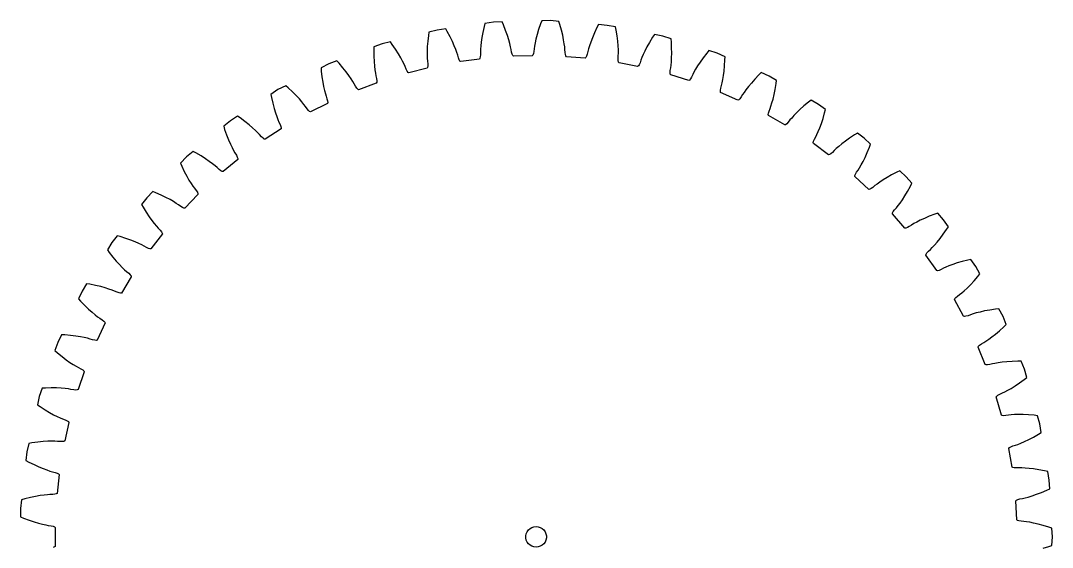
# Model space of a CAD drawing. Header units: metres. Extents: x -75 to 75, y -75 to 75.
# Drawn here: x -75 to 75.1, y -1.5 to 75.1 of the extents above; entities that cross this region are included whole.
import ezdxf

# ---------------------------------------------------------------- set-up
doc = ezdxf.new("R2010")
doc.units = ezdxf.units.M

msp = doc.modelspace()

# ---------------------------------------------------------------- linework, layer by layer
for p, q in [((2.07, 75.09), (0.82, 75.06)), ((3.32, 74.99), (2.07, 75.09)), ((-14.4, 73.73), (-15.61, 73.42)), ((-13.16, 73.9), (-14.4, 73.73)), ((-12.92, 73.49), (-13.16, 73.9)), ((-7.56, 74.23), (-7.75, 73.39)), ((-7.44, 74.69), (-7.56, 74.23)), ((-6.2, 74.86), (-7.44, 74.69)), ((-4.95, 74.9), (-6.2, 74.86)), ((-4.76, 74.47), (-4.95, 74.9)), ((-4.44, 73.67), (-4.76, 74.47)), ((-4.18, 72.95), (-4.44, 73.67)), ((0.37, 73.8), (0.15, 73.07)), ((0.65, 74.62), (0.37, 73.8)), ((0.82, 75.06), (0.65, 74.62)), ((3.46, 74.54), (3.32, 74.99)), ((3.69, 73.71), (3.46, 74.54)), ((3.87, 72.97), (3.69, 73.71)), ((8.86, 74.09), (8.49, 73.31)), ((9.07, 74.51), (8.86, 74.09)), ((10.32, 74.41), (9.07, 74.51)), ((11.55, 74.17), (10.32, 74.41)), ((11.64, 73.71), (11.55, 74.17)), ((11.78, 72.86), (11.64, 73.71)), ((-15.77, 72.1), (-15.83, 71.33)), ((-15.68, 72.95), (-15.77, 72.1)), ((-15.61, 73.42), (-15.68, 72.95)), ((-12.52, 72.73), (-12.92, 73.49)), ((-12.18, 72.05), (-12.52, 72.73)), ((-7.89, 72.64), (-7.98, 71.98)), ((-7.75, 73.39), (-7.89, 72.64)), ((-3.97, 72.31), (-4.18, 72.95)), ((-3.82, 71.76), (-3.97, 72.31)), ((-0.02, 72.42), (-0.14, 71.86)), ((0.15, 73.07), (-0.02, 72.42)), ((4, 72.31), (3.87, 72.97)), ((4.1, 71.74), (4, 72.31)), ((8.19, 72.61), (7.95, 71.98)), ((8.49, 73.31), (8.19, 72.61)), ((11.88, 72.1), (11.78, 72.86)), ((11.93, 71.43), (11.88, 72.1)), ((16.95, 72.67), (16.5, 71.93)), ((17.21, 73.06), (16.95, 72.67)), ((18.44, 72.82), (17.21, 73.06)), ((19.64, 72.45), (18.44, 72.82)), ((19.68, 71.98), (19.64, 72.45)), ((-23.6, 71.26), (-23.61, 70.78)), ((-23.61, 70.78), (-23.61, 69.92)), ((-22.42, 71.7), (-23.6, 71.26)), ((-21.21, 72), (-22.42, 71.7)), ((-20.93, 71.62), (-21.21, 72)), ((-20.44, 70.92), (-20.93, 71.62)), ((-20.03, 70.27), (-20.44, 70.92)), ((-15.83, 71.33), (-15.85, 70.66)), ((-15.85, 70.66), (-15.85, 70.09)), ((-11.9, 71.43), (-12.18, 72.05)), ((-11.69, 70.9), (-11.9, 71.43)), ((-11.53, 70.45), (-11.69, 70.9)), ((-8.08, 70.93), (-8.09, 70.54)), ((-8.04, 71.41), (-8.08, 70.93)), ((-7.98, 71.98), (-8.04, 71.41)), ((-3.71, 71.29), (-3.82, 71.76)), ((-3.63, 70.91), (-3.71, 71.29)), ((-3.56, 70.51), (-3.63, 70.91)), ((-0.32, 70.6), (-0.38, 70.3)), ((-0.28, 71), (-0.32, 70.6)), ((-0.23, 71.38), (-0.28, 71)), ((-0.14, 71.86), (-0.23, 71.38)), ((4.16, 71.26), (4.1, 71.74)), ((4.19, 70.88), (4.16, 71.26)), ((4.21, 70.48), (4.19, 70.88)), ((7.53, 70.6), (7.44, 70.21)), ((7.63, 70.98), (7.53, 70.6)), ((7.77, 71.44), (7.63, 70.98)), ((7.95, 71.98), (7.77, 71.44)), ((11.97, 70.85), (11.93, 71.43)), ((11.97, 70.37), (11.97, 70.85)), ((15.82, 70.67), (15.58, 70.15)), ((16.13, 71.27), (15.82, 70.67)), ((16.5, 71.93), (16.13, 71.27)), ((19.72, 71.12), (19.68, 71.98)), ((19.73, 70.35), (19.72, 71.12)), ((25.15, 70.73), (24.84, 70.36)), ((26.34, 70.35), (25.15, 70.73)), ((-29, 69.23), (-30.18, 68.79)), ((-28.68, 68.89), (-29, 69.23)), ((-23.61, 69.92), (-23.58, 69.16)), ((-23.58, 69.16), (-23.53, 68.49)), ((-19.69, 69.69), (-20.03, 70.27)), ((-19.42, 69.18), (-19.69, 69.69)), ((-19.21, 68.75), (-19.42, 69.18)), ((-15.85, 70.09), (-15.83, 69.61)), ((-15.83, 69.61), (-15.8, 69.22)), ((-15.8, 69.22), (-15.76, 68.82)), ((-11.41, 70.08), (-11.53, 70.45)), ((-11.3, 69.69), (-11.41, 70.08)), ((-11.19, 69.4), (-11.3, 69.69)), ((-11.08, 69.21), (-11.19, 69.4)), ((-10.97, 69.13), (-11.08, 69.21)), ((-8.25, 69.5), (-10.97, 69.13)), ((-8.17, 69.62), (-8.25, 69.5)), ((-8.12, 69.83), (-8.17, 69.62)), ((-8.09, 70.14), (-8.12, 69.83)), ((-8.09, 70.54), (-8.09, 70.14)), ((-3.49, 70.21), (-3.56, 70.51)), ((-3.4, 70.01), (-3.49, 70.21)), ((-3.3, 69.91), (-3.4, 70.01)), ((-0.55, 69.99), (-3.3, 69.91)), ((-0.46, 70.09), (-0.55, 69.99)), ((-0.38, 70.3), (-0.46, 70.09)), ((4.26, 70.17), (4.21, 70.48)), ((4.32, 69.96), (4.26, 70.17)), ((4.41, 69.85), (4.32, 69.96)), ((7.15, 69.63), (4.41, 69.85)), ((7.25, 69.72), (7.15, 69.63)), ((7.35, 69.91), (7.25, 69.72)), ((7.44, 70.21), (7.35, 69.91)), ((11.94, 69.59), (11.96, 69.99)), ((11.95, 69.28), (11.94, 69.59)), ((11.99, 69.06), (11.95, 69.28)), ((11.96, 69.99), (11.97, 70.37)), ((12.07, 68.94), (11.99, 69.06)), ((15.25, 69.35), (15.12, 68.96)), ((15.39, 69.71), (15.25, 69.35)), ((15.58, 70.15), (15.39, 69.71)), ((19.64, 68.63), (19.69, 69.11)), ((19.69, 69.11), (19.72, 69.68)), ((19.72, 69.68), (19.73, 70.35)), ((23.87, 69.06), (23.5, 68.5)), ((24.32, 69.68), (23.87, 69.06)), ((24.84, 70.36), (24.32, 69.68)), ((27.49, 69.85), (26.34, 70.35)), ((27.43, 68.52), (27.48, 69.38)), ((27.48, 69.38), (27.49, 69.85)), ((-30.18, 68.79), (-31.29, 68.23)), ((-31.29, 68.23), (-31.26, 67.76)), ((-31.26, 67.76), (-31.16, 66.9)), ((-28.12, 68.24), (-28.68, 68.89)), ((-27.64, 67.64), (-28.12, 68.24)), ((-27.24, 67.1), (-27.64, 67.64)), ((-23.53, 68.49), (-23.46, 67.92)), ((-23.46, 67.92), (-23.39, 67.44)), ((-19.05, 68.4), (-19.21, 68.75)), ((-18.9, 68.03), (-19.05, 68.4)), ((-18.76, 67.75), (-18.9, 68.03)), ((-18.63, 67.57), (-18.76, 67.75)), ((-18.51, 67.5), (-18.63, 67.57)), ((-15.85, 68.17), (-18.51, 67.5)), ((-15.78, 68.3), (-15.85, 68.17)), ((-15.75, 68.51), (-15.78, 68.3)), ((-15.76, 68.82), (-15.75, 68.51)), ((14.77, 68.42), (12.07, 68.94)), ((14.88, 68.5), (14.77, 68.42)), ((15, 68.68), (14.88, 68.5)), ((15.12, 68.96), (15, 68.68)), ((19.5, 67.54), (19.52, 67.85)), ((19.52, 67.85), (19.59, 68.25)), ((19.59, 68.25), (19.64, 68.63)), ((22.96, 67.59), (22.79, 67.25)), ((23.2, 68.01), (22.96, 67.59)), ((23.5, 68.5), (23.2, 68.01)), ((27.27, 67.09), (27.35, 67.75)), ((27.35, 67.75), (27.43, 68.52)), ((-31.16, 66.9), (-31.04, 66.15)), ((-31.04, 66.15), (-30.92, 65.49)), ((-26.91, 66.63), (-27.24, 67.1)), ((-26.65, 66.22), (-26.91, 66.63)), ((-26.46, 65.89), (-26.65, 66.22)), ((-23.39, 67.44), (-23.32, 67.06)), ((-23.32, 67.06), (-23.23, 66.67)), ((-23.2, 66.15), (-23.25, 66.02)), ((-23.23, 66.67), (-23.19, 66.36)), ((-23.19, 66.36), (-23.2, 66.15)), ((19.52, 67.32), (19.5, 67.54)), ((19.58, 67.2), (19.52, 67.32)), ((22.2, 66.38), (19.58, 67.2)), ((22.32, 66.45), (22.2, 66.38)), ((22.46, 66.61), (22.32, 66.45)), ((22.62, 66.88), (22.46, 66.61)), ((22.79, 67.25), (22.62, 66.88)), ((27.07, 66.05), (27.17, 66.52)), ((27.17, 66.52), (27.27, 67.09)), ((31.83, 66.58), (31.32, 66.01)), ((32.43, 67.2), (31.83, 66.58)), ((32.77, 67.53), (32.43, 67.2)), ((33.92, 67.03), (32.77, 67.53)), ((35, 66.4), (33.92, 67.03)), ((34.94, 65.93), (35, 66.4)), ((-37.56, 65.06), (-38.61, 64.37)), ((-36.44, 65.62), (-37.56, 65.06)), ((-36.09, 65.31), (-36.44, 65.62)), ((-35.45, 64.73), (-36.09, 65.31)), ((-34.91, 64.19), (-35.45, 64.73)), ((-30.92, 65.49), (-30.79, 64.92)), ((-30.79, 64.92), (-30.67, 64.46)), ((-26.27, 65.54), (-26.46, 65.89)), ((-26.1, 65.28), (-26.27, 65.54)), ((-25.95, 65.12), (-26.1, 65.28)), ((-25.83, 65.05), (-25.95, 65.12)), ((-23.25, 66.02), (-25.83, 65.05)), ((26.81, 64.99), (26.87, 65.29)), ((26.81, 64.77), (26.81, 64.99)), ((26.85, 64.64), (26.81, 64.77)), ((29.37, 63.53), (26.85, 64.64)), ((26.87, 65.29), (26.98, 65.68)), ((26.98, 65.68), (27.07, 66.05)), ((30.26, 64.65), (30.05, 64.33)), ((30.54, 65.04), (30.26, 64.65)), ((30.89, 65.5), (30.54, 65.04)), ((31.32, 66.01), (30.89, 65.5)), ((34.64, 64.33), (34.8, 65.08)), ((34.8, 65.08), (34.94, 65.93)), ((-38.61, 64.37), (-38.52, 63.91)), ((-38.52, 63.91), (-38.33, 63.07)), ((-38.33, 63.07), (-38.13, 62.33)), ((-34.45, 63.7), (-34.91, 64.19)), ((-34.08, 63.26), (-34.45, 63.7)), ((-33.78, 62.89), (-34.08, 63.26)), ((-30.37, 63.06), (-32.82, 61.82)), ((-30.67, 64.46), (-30.56, 64.09)), ((-30.56, 64.09), (-30.43, 63.71)), ((-30.43, 63.71), (-30.35, 63.41)), ((-30.33, 63.19), (-30.37, 63.06)), ((-30.35, 63.41), (-30.33, 63.19)), ((29.5, 63.59), (29.37, 63.53)), ((29.65, 63.74), (29.5, 63.59)), ((29.84, 63.99), (29.65, 63.74)), ((30.05, 64.33), (29.84, 63.99)), ((34.17, 62.67), (34.32, 63.13)), ((34.32, 63.13), (34.48, 63.68)), ((34.48, 63.68), (34.64, 64.33)), ((39.63, 63.23), (38.97, 62.68)), ((40, 63.51), (39.63, 63.23)), ((41.09, 62.89), (40, 63.51)), ((-38.13, 62.33), (-37.94, 61.69)), ((-37.94, 61.69), (-37.75, 61.14)), ((-33.55, 62.58), (-33.78, 62.89)), ((-33.32, 62.25), (-33.55, 62.58)), ((-33.12, 62.01), (-33.32, 62.25)), ((-32.95, 61.87), (-33.12, 62.01)), ((-32.82, 61.82), (-32.95, 61.87)), ((33.77, 61.43), (33.8, 61.64)), ((33.8, 61.64), (33.89, 61.94)), ((33.89, 61.94), (34.04, 62.31)), ((34.04, 62.31), (34.17, 62.67)), ((37.91, 61.7), (37.51, 61.29)), ((38.39, 62.17), (37.91, 61.7)), ((38.97, 62.68), (38.39, 62.17)), ((42.1, 62.15), (41.09, 62.89)), ((41.75, 60.86), (41.98, 61.69)), ((41.98, 61.69), (42.1, 62.15)), ((-44.49, 60.53), (-45.46, 59.73)), ((-43.44, 61.21), (-44.49, 60.53)), ((-43.05, 60.95), (-43.44, 61.21)), ((-42.36, 60.44), (-43.05, 60.95)), ((-41.76, 59.96), (-42.36, 60.44)), ((-37.75, 61.14), (-37.57, 60.7)), ((-37.57, 60.7), (-37.42, 60.34)), ((-37.42, 60.34), (-37.25, 59.98)), ((33.8, 61.29), (33.77, 61.43)), ((36.18, 59.92), (33.8, 61.29)), ((36.49, 60.09), (36.31, 59.96)), ((36.7, 60.32), (36.49, 60.09)), ((36.94, 60.64), (36.7, 60.32)), ((37.19, 60.93), (36.94, 60.64)), ((37.51, 61.29), (37.19, 60.93)), ((41.28, 59.5), (41.51, 60.13)), ((41.51, 60.13), (41.75, 60.86)), ((-45.46, 59.73), (-45.32, 59.28)), ((-45.32, 59.28), (-45.04, 58.47)), ((-41.25, 59.52), (-41.76, 59.96)), ((-40.83, 59.13), (-41.25, 59.52)), ((-40.49, 58.79), (-40.83, 59.13)), ((-40.23, 58.51), (-40.49, 58.79)), ((-37.12, 59.34), (-39.43, 57.83)), ((-37.25, 59.98), (-37.14, 59.69)), ((-37.14, 59.69), (-37.1, 59.47)), ((-37.1, 59.47), (-37.12, 59.34)), ((36.31, 59.96), (36.18, 59.92)), ((40.86, 58.53), (41.06, 58.97)), ((41.06, 58.97), (41.28, 59.5)), ((46.75, 58.73), (46.34, 58.48)), ((47.76, 57.99), (46.75, 58.73)), ((-45.04, 58.47), (-44.76, 57.76)), ((-44.76, 57.76), (-44.49, 57.14)), ((-44.49, 57.14), (-44.25, 56.62)), ((-39.96, 58.2), (-40.23, 58.51)), ((-39.74, 57.99), (-39.96, 58.2)), ((-39.56, 57.86), (-39.74, 57.99)), ((-39.43, 57.83), (-39.56, 57.86)), ((40.32, 57.34), (40.37, 57.55)), ((40.34, 57.2), (40.32, 57.34)), ((42.55, 55.57), (40.34, 57.2)), ((40.37, 57.55), (40.5, 57.83)), ((40.5, 57.83), (40.69, 58.19)), ((40.69, 58.19), (40.86, 58.53)), ((44.47, 57.16), (44.03, 56.79)), ((45, 57.57), (44.47, 57.16)), ((45.62, 58.01), (45, 57.57)), ((46.34, 58.48), (45.62, 58.01)), ((48.68, 57.14), (47.76, 57.99)), ((48.51, 56.7), (48.68, 57.14)), ((-49.91, 56.06), (-50.88, 55.27)), ((-49.49, 55.84), (-49.91, 56.06)), ((-48.75, 55.41), (-49.49, 55.84)), ((-44.25, 56.62), (-44.02, 56.19)), ((-44.02, 56.19), (-43.83, 55.86)), ((-43.83, 55.86), (-43.62, 55.52)), ((42.69, 55.6), (42.55, 55.57)), ((42.87, 55.71), (42.69, 55.6)), ((43.11, 55.92), (42.87, 55.71)), ((43.39, 56.2), (43.11, 55.92)), ((43.67, 56.47), (43.39, 56.2)), ((44.03, 56.79), (43.67, 56.47)), ((47.87, 55.2), (48.19, 55.9)), ((48.19, 55.9), (48.51, 56.7)), ((-50.88, 55.27), (-51.75, 54.37)), ((-51.75, 54.37), (-51.56, 53.94)), ((-48.1, 55), (-48.75, 55.41)), ((-47.55, 54.62), (-48.1, 55)), ((-47.09, 54.28), (-47.55, 54.62)), ((-46.71, 53.98), (-47.09, 54.28)), ((-43.42, 54.89), (-45.55, 53.14)), ((-43.62, 55.52), (-43.48, 55.24)), ((-43.48, 55.24), (-43.42, 55.03)), ((-43.42, 55.03), (-43.42, 54.89)), ((47.05, 53.68), (47.3, 54.1)), ((47.3, 54.1), (47.57, 54.6)), ((47.57, 54.6), (47.87, 55.2)), ((-51.56, 53.94), (-51.19, 53.16)), ((-51.19, 53.16), (-50.84, 52.48)), ((-46.42, 53.73), (-46.71, 53.98)), ((-46.12, 53.46), (-46.42, 53.73)), ((-45.88, 53.26), (-46.12, 53.46)), ((-45.69, 53.16), (-45.88, 53.26)), ((-45.55, 53.14), (-45.69, 53.16)), ((46.38, 52.55), (46.46, 52.76)), ((46.38, 52.42), (46.38, 52.55)), ((46.46, 52.76), (46.61, 53.03)), ((46.61, 53.03), (46.84, 53.36)), ((46.84, 53.36), (47.05, 53.68)), ((51.73, 52.64), (51.06, 52.27)), ((52.5, 53.03), (51.73, 52.64)), ((52.93, 53.23), (52.5, 53.03)), ((53.85, 52.38), (52.93, 53.23)), ((-50.84, 52.48), (-50.51, 51.9)), ((-50.51, 51.9), (-50.21, 51.41)), ((-50.21, 51.41), (-49.94, 51.01)), ((48.41, 50.55), (46.38, 52.42)), ((49.31, 51.09), (49, 50.83)), ((49.61, 51.32), (49.31, 51.09)), ((50.01, 51.6), (49.61, 51.32)), ((50.49, 51.92), (50.01, 51.6)), ((51.06, 52.27), (50.49, 51.92)), ((54.67, 51.44), (53.85, 52.38)), ((54.46, 51.01), (54.67, 51.44)), ((-55.78, 50.23), (-56.65, 49.34)), ((-55.34, 50.06), (-55.78, 50.23)), ((-54.55, 49.71), (-55.34, 50.06)), ((-53.86, 49.37), (-54.55, 49.71)), ((-49.2, 49.78), (-51.12, 47.81)), ((-49.94, 51.01), (-49.71, 50.7)), ((-49.71, 50.7), (-49.46, 50.38)), ((-49.46, 50.38), (-49.29, 50.12)), ((-49.29, 50.12), (-49.21, 49.92)), ((-49.21, 49.92), (-49.2, 49.78)), ((48.54, 50.56), (48.41, 50.55)), ((48.74, 50.66), (48.54, 50.56)), ((49, 50.83), (48.74, 50.66)), ((53.29, 49.04), (53.65, 49.6)), ((53.65, 49.6), (54.04, 50.26)), ((54.04, 50.26), (54.46, 51.01)), ((-56.65, 49.34), (-57.42, 48.35)), ((-57.42, 48.35), (-57.18, 47.94)), ((-53.27, 49.06), (-53.86, 49.37)), ((-52.77, 48.77), (-53.27, 49.06)), ((-52.37, 48.51), (-52.77, 48.77)), ((-52.05, 48.3), (-52.37, 48.51)), ((-51.72, 48.06), (-52.05, 48.3)), ((-51.46, 47.89), (-51.72, 48.06)), ((52.43, 47.88), (52.67, 48.18)), ((52.67, 48.18), (52.96, 48.56)), ((52.96, 48.56), (53.29, 49.04)), ((-57.18, 47.94), (-56.73, 47.21)), ((-56.73, 47.21), (-56.3, 46.57)), ((-56.3, 46.57), (-55.91, 46.03)), ((-51.26, 47.81), (-51.46, 47.89)), ((-51.12, 47.81), (-51.26, 47.81)), ((51.87, 47), (51.88, 47.13)), ((53.67, 44.92), (51.87, 47)), ((51.88, 47.13), (51.98, 47.33)), ((51.98, 47.33), (52.16, 47.58)), ((52.16, 47.58), (52.43, 47.88)), ((57.21, 46.63), (56.5, 46.33)), ((58.01, 46.93), (57.21, 46.63)), ((58.46, 47.08), (58.01, 46.93)), ((59.28, 46.14), (58.46, 47.08)), ((-55.91, 46.03), (-55.56, 45.57)), ((-55.56, 45.57), (-55.25, 45.21)), ((-55.25, 45.21), (-54.99, 44.92)), ((54.29, 45.13), (54.02, 44.99)), ((54.63, 45.36), (54.29, 45.13)), ((54.96, 45.56), (54.63, 45.36)), ((55.38, 45.79), (54.96, 45.56)), ((55.89, 46.05), (55.38, 45.79)), ((56.5, 46.33), (55.89, 46.05)), ((59.99, 45.11), (59.28, 46.14)), ((59.74, 44.71), (59.99, 45.11)), ((-60.96, 43.79), (-61.73, 42.8)), ((-60.51, 43.67), (-60.96, 43.79)), ((-59.69, 43.41), (-60.51, 43.67)), ((-54.38, 44.07), (-56.07, 41.9)), ((-54.99, 44.92), (-54.71, 44.63)), ((-54.71, 44.63), (-54.51, 44.39)), ((-54.51, 44.39), (-54.4, 44.2)), ((-54.4, 44.2), (-54.38, 44.07)), ((53.81, 44.92), (53.67, 44.92)), ((54.02, 44.99), (53.81, 44.92)), ((58.78, 43.4), (59.25, 44.01)), ((59.25, 44.01), (59.74, 44.71)), ((-61.73, 42.8), (-62.39, 41.74)), ((-58.97, 43.15), (-59.69, 43.41)), ((-58.34, 42.9), (-58.97, 43.15)), ((-57.82, 42.67), (-58.34, 42.9)), ((-57.39, 42.46), (-57.82, 42.67)), ((-57.04, 42.28), (-57.39, 42.46)), ((-56.7, 42.08), (-57.04, 42.28)), ((-56.42, 41.94), (-56.7, 42.08)), ((57.38, 41.82), (57.65, 42.09)), ((57.65, 42.09), (57.98, 42.44)), ((57.98, 42.44), (58.36, 42.88)), ((58.36, 42.88), (58.78, 43.4)), ((-62.39, 41.74), (-62.11, 41.36)), ((-62.11, 41.36), (-61.58, 40.68)), ((-61.58, 40.68), (-61.09, 40.09)), ((-56.2, 41.88), (-56.42, 41.94)), ((-56.07, 41.9), (-56.2, 41.88)), ((56.72, 41), (56.75, 41.14)), ((58.29, 38.74), (56.72, 41)), ((56.75, 41.14), (56.87, 41.32)), ((56.87, 41.32), (57.08, 41.55)), ((57.08, 41.55), (57.38, 41.82)), ((-61.09, 40.09), (-60.64, 39.6)), ((-60.64, 39.6), (-60.23, 39.19)), ((-60.23, 39.19), (-59.88, 38.85)), ((59.29, 39.07), (58.93, 38.89)), ((59.64, 39.23), (59.29, 39.07)), ((60.08, 39.42), (59.64, 39.23)), ((60.62, 39.62), (60.08, 39.42)), ((61.25, 39.84), (60.62, 39.62)), ((61.99, 40.05), (61.25, 39.84)), ((62.82, 40.27), (61.99, 40.05)), ((63.28, 40.37), (62.82, 40.27)), ((64, 39.34), (63.28, 40.37)), ((64.59, 38.24), (64, 39.34)), ((-58.9, 37.82), (-60.34, 35.47)), ((-59.88, 38.85), (-59.6, 38.6)), ((-59.6, 38.6), (-59.28, 38.34)), ((-59.28, 38.34), (-59.06, 38.13)), ((-59.06, 38.13), (-58.93, 37.95)), ((-58.93, 37.95), (-58.9, 37.82)), ((58.43, 38.72), (58.29, 38.74)), ((58.64, 38.77), (58.43, 38.72)), ((58.93, 38.89), (58.64, 38.77)), ((63.73, 37.22), (64.29, 37.87)), ((64.29, 37.87), (64.59, 38.24)), ((-65.41, 36.82), (-66.07, 35.75)), ((-64.94, 36.74), (-65.41, 36.82)), ((-64.1, 36.58), (-64.94, 36.74)), ((-63.36, 36.4), (-64.1, 36.58)), ((-62.71, 36.22), (-63.36, 36.4)), ((-62.16, 36.05), (-62.71, 36.22)), ((-61.71, 35.89), (-62.16, 36.05)), ((62.3, 35.81), (62.72, 36.2)), ((62.72, 36.2), (63.2, 36.67)), ((63.2, 36.67), (63.73, 37.22)), ((-66.07, 35.75), (-66.6, 34.62)), ((-66.6, 34.62), (-66.28, 34.27)), ((-61.35, 35.75), (-61.71, 35.89)), ((-60.98, 35.58), (-61.35, 35.75)), ((-60.69, 35.48), (-60.98, 35.58)), ((-60.47, 35.45), (-60.69, 35.48)), ((-60.34, 35.47), (-60.47, 35.45)), ((60.89, 34.52), (60.93, 34.65)), ((60.93, 34.65), (61.07, 34.82)), ((61.07, 34.82), (61.31, 35.02)), ((61.31, 35.02), (61.63, 35.26)), ((61.63, 35.26), (61.93, 35.5)), ((61.93, 35.5), (62.3, 35.81)), ((-66.28, 34.27), (-65.68, 33.66)), ((-65.68, 33.66), (-65.13, 33.13)), ((-65.13, 33.13), (-64.62, 32.69)), ((62.2, 32.1), (60.89, 34.52)), ((66.87, 33.11), (66.02, 32.99)), ((67.34, 33.16), (66.87, 33.11)), ((67.94, 32.06), (67.34, 33.16)), ((-64.62, 32.69), (-64.18, 32.32)), ((-64.18, 32.32), (-63.8, 32.03)), ((-63.8, 32.03), (-63.48, 31.81)), ((-63.48, 31.81), (-63.14, 31.59)), ((-63.14, 31.59), (-62.9, 31.4)), ((62.33, 32.06), (62.2, 32.1)), ((62.55, 32.08), (62.33, 32.06)), ((62.85, 32.17), (62.55, 32.08)), ((63.23, 32.31), (62.85, 32.17)), ((63.59, 32.43), (63.23, 32.31)), ((64.05, 32.57), (63.59, 32.43)), ((64.61, 32.71), (64.05, 32.57)), ((65.26, 32.86), (64.61, 32.71)), ((66.02, 32.99), (65.26, 32.86)), ((68.41, 30.9), (67.94, 32.06)), ((-62.7, 31.11), (-63.87, 28.62)), ((-62.9, 31.4), (-62.75, 31.24)), ((-62.75, 31.24), (-62.7, 31.11)), ((67.44, 29.99), (68.07, 30.57)), ((68.07, 30.57), (68.41, 30.9)), ((-69.07, 29.4), (-69.6, 28.27)), ((-68.59, 29.38), (-69.07, 29.4)), ((-67.74, 29.3), (-68.59, 29.38)), ((-66.98, 29.21), (-67.74, 29.3)), ((-66.31, 29.1), (-66.98, 29.21)), ((-65.75, 28.99), (-66.31, 29.1)), ((-65.28, 28.88), (-65.75, 28.99)), ((-64.91, 28.78), (-65.28, 28.88)), ((-64.53, 28.66), (-64.91, 28.78)), ((-64.22, 28.59), (-64.53, 28.66)), ((-64, 28.58), (-64.22, 28.59)), ((-63.87, 28.62), (-64, 28.58)), ((65.46, 28.47), (65.86, 28.74)), ((65.86, 28.74), (66.33, 29.08)), ((66.33, 29.08), (66.85, 29.49)), ((66.85, 29.49), (67.44, 29.99)), ((-69.6, 28.27), (-70.01, 27.09)), ((-70.01, 27.09), (-69.65, 26.77)), ((64.32, 27.61), (64.38, 27.73)), ((65.35, 25.06), (64.32, 27.61)), ((64.38, 27.73), (64.53, 27.89)), ((64.53, 27.89), (64.79, 28.06)), ((64.79, 28.06), (65.14, 28.26)), ((65.14, 28.26), (65.46, 28.47)), ((-69.65, 26.77), (-68.98, 26.23)), ((-68.98, 26.23), (-68.38, 25.76)), ((-68.38, 25.76), (-67.83, 25.38)), ((69.25, 25.53), (68.48, 25.48)), ((70.11, 25.55), (69.25, 25.53)), ((70.58, 25.55), (70.11, 25.55)), ((71.05, 24.39), (70.58, 25.55)), ((-67.83, 25.38), (-67.34, 25.06)), ((-67.34, 25.06), (-66.93, 24.82)), ((-66.93, 24.82), (-66.59, 24.63)), ((-65.74, 24.02), (-66.63, 21.42)), ((-66.59, 24.63), (-66.23, 24.45)), ((-66.23, 24.45), (-65.97, 24.29)), ((-65.97, 24.29), (-65.81, 24.14)), ((-65.81, 24.14), (-65.74, 24.02)), ((65.48, 25.01), (65.35, 25.06)), ((65.7, 25.01), (65.48, 25.01)), ((66.01, 25.06), (65.7, 25.01)), ((66.4, 25.16), (66.01, 25.06)), ((66.77, 25.24), (66.4, 25.16)), ((67.25, 25.33), (66.77, 25.24)), ((67.82, 25.41), (67.25, 25.33)), ((68.48, 25.48), (67.82, 25.41)), ((71.39, 23.19), (71.05, 24.39)), ((70.32, 22.39), (71.02, 22.89)), ((71.02, 22.89), (71.39, 23.19)), ((-71.88, 21.62), (-72.29, 20.44)), ((-71.41, 21.65), (-71.88, 21.62)), ((-70.55, 21.67), (-71.41, 21.65)), ((-69.78, 21.67), (-70.55, 21.67)), ((-69.11, 21.63), (-69.78, 21.67)), ((-68.54, 21.58), (-69.11, 21.63)), ((-68.06, 21.53), (-68.54, 21.58)), ((-67.68, 21.46), (-68.06, 21.53)), ((-67.29, 21.39), (-67.68, 21.46)), ((-66.98, 21.35), (-67.29, 21.39)), ((-66.76, 21.37), (-66.98, 21.35)), ((-66.63, 21.42), (-66.76, 21.37)), ((67.85, 20.93), (68.2, 21.09)), ((68.2, 21.09), (68.62, 21.32)), ((68.62, 21.32), (69.12, 21.6)), ((69.12, 21.6), (69.69, 21.96)), ((69.69, 21.96), (70.32, 22.39)), ((-72.29, 20.44), (-72.56, 19.22)), ((66.96, 20.37), (67.04, 20.48)), ((67.71, 17.72), (66.96, 20.37)), ((67.04, 20.48), (67.21, 20.62)), ((67.21, 20.62), (67.48, 20.77)), ((67.48, 20.77), (67.85, 20.93)), ((-72.56, 19.22), (-72.17, 18.95)), ((-72.17, 18.95), (-71.45, 18.48)), ((-71.45, 18.48), (-70.79, 18.09)), ((-70.79, 18.09), (-70.21, 17.76)), ((-70.21, 17.76), (-69.69, 17.5)), ((-69.69, 17.5), (-69.26, 17.3)), ((-69.26, 17.3), (-68.9, 17.16)), ((-68.9, 17.16), (-68.52, 17.02)), ((-67.98, 16.65), (-68.59, 13.96)), ((-68.52, 17.02), (-68.24, 16.88)), ((-68.24, 16.88), (-68.06, 16.76)), ((-68.06, 16.76), (-67.98, 16.65)), ((67.83, 17.66), (67.71, 17.72)), ((68.05, 17.63), (67.83, 17.66)), ((68.36, 17.65), (68.05, 17.63)), ((68.76, 17.7), (68.36, 17.65)), ((69.14, 17.74), (68.76, 17.7)), ((69.62, 17.78), (69.14, 17.74)), ((70.2, 17.79), (69.62, 17.78)), ((70.87, 17.79), (70.2, 17.79)), ((71.63, 17.76), (70.87, 17.79)), ((72.49, 17.69), (71.63, 17.76)), ((72.96, 17.63), (72.49, 17.69)), ((73.3, 16.43), (72.96, 17.63)), ((73.11, 14.94), (73.51, 15.19)), ((73.51, 15.19), (73.3, 16.43)), ((-73.82, 13.59), (-74.1, 12.36)), ((-73.36, 13.67), (-73.82, 13.59)), ((-72.5, 13.78), (-73.36, 13.67)), ((-71.74, 13.86), (-72.5, 13.78)), ((-71.07, 13.9), (-71.74, 13.86)), ((-70.5, 13.91), (-71.07, 13.9)), ((-70.02, 13.91), (-70.5, 13.91)), ((-69.63, 13.89), (-70.02, 13.91)), ((-69.23, 13.85), (-69.63, 13.89)), ((-68.92, 13.85), (-69.23, 13.85)), ((-68.7, 13.89), (-68.92, 13.85)), ((-68.59, 13.96), (-68.7, 13.89)), ((70.1, 13.46), (70.55, 13.64)), ((70.55, 13.64), (71.08, 13.87)), ((71.08, 13.87), (71.68, 14.16)), ((71.68, 14.16), (72.36, 14.51)), ((72.36, 14.51), (73.11, 14.94)), ((-74.1, 12.36), (-74.23, 11.12)), ((68.8, 12.87), (68.88, 12.98)), ((69.25, 10.16), (68.8, 12.87)), ((68.88, 12.98), (69.07, 13.1)), ((69.07, 13.1), (69.36, 13.22)), ((69.36, 13.22), (69.74, 13.34)), ((69.74, 13.34), (70.1, 13.46)), ((-74.23, 11.12), (-73.82, 10.89)), ((-73.82, 10.89), (-73.05, 10.51)), ((-73.05, 10.51), (-72.35, 10.19)), ((-72.35, 10.19), (-71.73, 9.93)), ((-71.73, 9.93), (-71.2, 9.73)), ((-71.2, 9.73), (-70.74, 9.58)), ((-70.74, 9.58), (-70.37, 9.47)), ((-70.37, 9.47), (-69.98, 9.38)), ((-69.98, 9.38), (-69.68, 9.28)), ((-69.4, 9.07), (-69.7, 6.33)), ((-69.68, 9.28), (-69.49, 9.17)), ((-69.49, 9.17), (-69.4, 9.07)), ((69.37, 10.09), (69.25, 10.16)), ((69.58, 10.04), (69.37, 10.09)), ((69.89, 10.02), (69.58, 10.04)), ((70.29, 10.03), (69.89, 10.02)), ((70.68, 10.03), (70.29, 10.03)), ((71.16, 10.01), (70.68, 10.03)), ((71.73, 9.96), (71.16, 10.01)), ((72.4, 9.88), (71.73, 9.96)), ((73.15, 9.77), (72.4, 9.88)), ((74, 9.6), (73.15, 9.77)), ((74.46, 9.5), (74, 9.6)), ((74.67, 8.26), (74.46, 9.5)), ((74.73, 7.01), (74.67, 8.26)), ((-71.6, 6.07), (-72.17, 6)), ((-71.12, 6.12), (-71.6, 6.07)), ((-70.74, 6.14), (-71.12, 6.12)), ((-70.33, 6.15), (-70.74, 6.14)), ((-70.03, 6.19), (-70.33, 6.15)), ((-69.82, 6.25), (-70.03, 6.19)), ((-69.7, 6.33), (-69.82, 6.25)), ((72.17, 5.96), (72.81, 6.19)), ((72.81, 6.19), (73.52, 6.47)), ((73.52, 6.47), (74.31, 6.81)), ((74.31, 6.81), (74.73, 7.01)), ((-74.87, 5.38), (-75.01, 4.14)), ((-74.42, 5.51), (-74.87, 5.38)), ((-73.58, 5.72), (-74.42, 5.51)), ((-72.83, 5.88), (-73.58, 5.72)), ((-72.17, 6), (-72.83, 5.88)), ((69.8, 5.23), (69.89, 5.33)), ((69.95, 2.48), (69.8, 5.23)), ((69.89, 5.33), (70.09, 5.42)), ((70.09, 5.42), (70.39, 5.51)), ((70.39, 5.51), (70.78, 5.58)), ((70.78, 5.58), (71.16, 5.67)), ((71.16, 5.67), (71.62, 5.79)), ((71.62, 5.79), (72.17, 5.96)), ((-75.01, 4.14), (-75.01, 2.89)), ((-75.01, 2.89), (-74.57, 2.71)), ((-74.57, 2.71), (-73.76, 2.41)), ((-73.76, 2.41), (-73.04, 2.17)), ((-73.04, 2.17), (-72.39, 1.98)), ((-72.39, 1.98), (-71.83, 1.84)), ((-71.83, 1.84), (-71.36, 1.74)), ((-71.36, 1.74), (-70.98, 1.67)), ((-70.98, 1.67), (-70.58, 1.62)), ((-70.58, 1.62), (-70.28, 1.55)), ((-70.28, 1.55), (-70.08, 1.47)), ((70.05, 2.39), (69.95, 2.48)), ((70.26, 2.32), (70.05, 2.39)), ((70.57, 2.27), (70.26, 2.32)), ((70.97, 2.24), (70.57, 2.27)), ((71.35, 2.19), (70.97, 2.24)), ((71.83, 2.12), (71.35, 2.19)), ((72.39, 2.01), (71.83, 2.12)), ((73.04, 1.86), (72.39, 2.01)), ((73.78, 1.66), (73.04, 1.86)), ((74.61, 1.41), (73.78, 1.66)), ((-70.08, 1.47), (-69.98, 1.38)), ((-69.98, 1.38), (-69.98, -1.38)), ((-1.49, 0.16), (-1.43, 0.46)), ((-1.49, -0.16), (-1.49, 0.16)), ((-1.43, 0.46), (-1.3, 0.75)), ((-1.3, 0.75), (-1.11, 1)), ((-1.11, 1), (-0.88, 1.21)), ((-0.88, 1.21), (-0.61, 1.37)), ((-0.61, 1.37), (-0.31, 1.47)), ((-0.31, 1.47), (0, 1.5)), ((0, 1.5), (0.31, 1.47)), ((0.31, 1.47), (0.61, 1.37)), ((0.61, 1.37), (0.88, 1.21)), ((0.88, 1.21), (1.11, 1)), ((1.11, 1), (1.3, 0.75)), ((1.3, 0.75), (1.43, 0.46)), ((1.43, 0.46), (1.49, 0.16)), ((1.49, 0.16), (1.49, -0.16)), ((75.05, 1.25), (74.61, 1.41)), ((75.12, 0), (75.05, 1.25)), ((75.05, -1.25), (75.12, 0)), ((-70.08, -1.47), (-70.28, -1.55)), ((-69.98, -1.38), (-70.08, -1.47)), ((-1.43, -0.46), (-1.49, -0.16)), ((-1.3, -0.75), (-1.43, -0.46)), ((-1.11, -1), (-1.3, -0.75)), ((-0.88, -1.21), (-1.11, -1)), ((-0.61, -1.37), (-0.88, -1.21)), ((-0.31, -1.47), (-0.61, -1.37)), ((0, -1.5), (-0.31, -1.47)), ((0.31, -1.47), (0, -1.5)), ((0.61, -1.37), (0.31, -1.47)), ((0.88, -1.21), (0.61, -1.37)), ((1.11, -1), (0.88, -1.21)), ((1.3, -0.75), (1.11, -1)), ((1.43, -0.46), (1.3, -0.75)), ((1.49, -0.16), (1.43, -0.46)), ((73.78, -1.66), (74.61, -1.41)), ((74.61, -1.41), (75.05, -1.25))]:
    msp.add_line(p, q)

doc.saveas('drawing.dxf')
